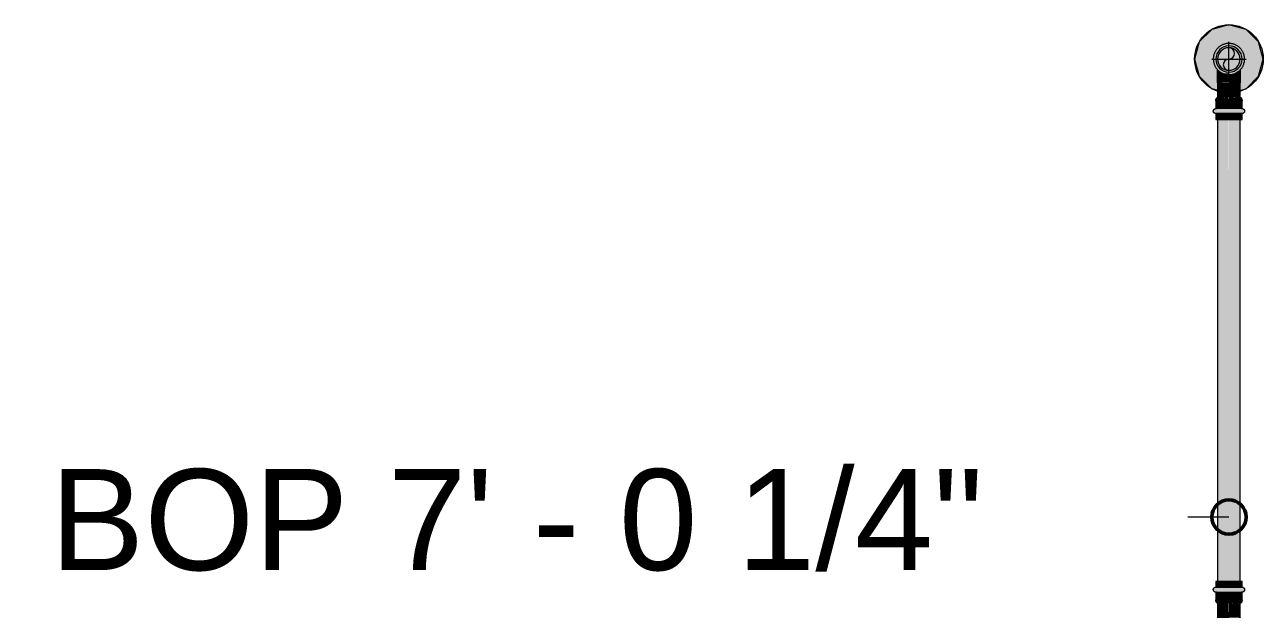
# Model space of a CAD drawing. Header units: inches. Extents: x -3385 to 41, y 7 to 1342.
# Drawn here: x -3166.1 to -3093.8, y 463.6 to 497.7 of the extents above; entities that cross this region are included whole.
import ezdxf

# ---------------------------------------------------------------- set-up
doc = ezdxf.new("R2010")
doc.units = ezdxf.units.IN
doc.header["$MEASUREMENT"] = 0
for name, color, linetype, lineweight in [('A-ANNO-NOTE', 131, 'Continuous', 9), ('G-ANNO-DIMS', 111, 'Continuous', 9), ('P-PIPE', 3, 'Continuous', 9), ('P-PIPE-CNTR', 3, 'Continuous', 9)]:
    doc.layers.add(name, color=color, linetype=linetype, lineweight=lineweight)
doc.styles.add('Arial', font='arial.ttf', dxfattribs={"height": 5.901198})

# ---------------------------------------------------------------- blocks, each defined once
blk = doc.blocks.new('Victaulic-VicPress316-Elbow 90-45deg Style P568_P571 - Standard-523083-LOWER PARKING')
at = {"layer": 'P-PIPE'}
for points in [[(-210.329, 142.892), (-210, 142.904), (-210, 142.976), (-210.542, 143.201), (-210.767, 143.743), (-210.542, 144.285), (-210, 144.509), (-210, 144.582), (-210.329, 144.594), (-210.619, 144.413), (-210.779, 144.208), (-210.849, 144.076), (-210.894, 143.901), (-210.912, 143.721), (-210.86, 143.564), (-210.849, 143.41), (-210.729, 143.201), (-210.619, 143.073), (-210.472, 142.974)], [(-210, 142.976), (-210.001, 143.085), (-210.17, 143.108), (-210.329, 143.173), (-210.467, 143.28), (-210.569, 143.414), (-210.635, 143.573), (-210.657, 143.744), (-210.635, 143.913), (-210.569, 144.072), (-210.465, 144.208), (-210.329, 144.312), (-210.17, 144.378), (-210, 144.401), (-210, 144.509), (-210.542, 144.285), (-210.767, 143.743), (-210.542, 143.201), (-210.16, 143.042)], [(-210, 142.831), (-209.833, 142.846), (-209.672, 142.892), (-209.382, 143.073), (-209.221, 143.278), (-209.151, 143.41), (-209.106, 143.584), (-209.089, 143.765), (-209.141, 143.922), (-209.151, 144.076), (-209.271, 144.285), (-209.382, 144.413), (-209.672, 144.594), (-209.833, 144.639), (-210, 144.655), (-210, 144.509), (-209.458, 144.285), (-209.234, 143.743), (-209.458, 143.201), (-210, 142.976), (-210, 142.904)], [(-210, 142.976), (-209.458, 143.201), (-209.234, 143.743), (-209.458, 144.285), (-210, 144.509), (-210, 144.4), (-209.83, 144.378), (-209.671, 144.312), (-209.535, 144.208), (-209.431, 144.072), (-209.365, 143.913), (-209.343, 143.743), (-209.365, 143.573), (-209.431, 143.414), (-209.535, 143.278), (-209.671, 143.173), (-209.83, 143.108), (-210, 143.085), (-210, 143.037)], [(-210.658, 142.35), (-210, 142.362), (-210, 142.904), (-210.352, 142.905), (-210.62, 143.074), (-210.658, 143.118), (-210.658, 142.63)], [(-209.343, 142.35), (-209.352, 143.107), (-209.424, 143.044), (-209.672, 142.892), (-209.855, 142.844), (-210, 142.831), (-210, 142.35), (-209.353, 142.35)], [(-210.634, 141.487), (-210.513, 141.505), (-210.46, 141.517), (-210.43, 141.498), (-210.234, 141.499), (-210.159, 141.494), (-210, 141.522), (-210, 142.35), (-210.658, 142.35), (-210.646, 141.503), (-210.635, 141.487)], [(-209.427, 141.49), (-209.354, 141.504), (-209.343, 141.523), (-209.354, 142.35), (-210, 142.35), (-209.987, 141.519), (-209.825, 141.493), (-209.645, 141.503), (-209.57, 141.498), (-209.531, 141.52), (-209.431, 141.49)], [(-210.542, 140.852), (-210, 140.852), (-210, 141.304), (-210.767, 141.304), (-210.753, 140.852), (-210.598, 140.852)], [(-210.166, 141.304), (-210, 141.304), (-210.013, 141.519), (-210.175, 141.493), (-210.356, 141.503), (-210.43, 141.498), (-210.47, 141.52), (-210.593, 141.49), (-210.643, 141.498), (-210.658, 141.521), (-210.719, 141.443), (-210.755, 141.366), (-210.755, 141.304), (-210.246, 141.304)], [(-209.798, 141.304), (-209.234, 141.304), (-209.247, 141.383), (-209.344, 141.519), (-209.382, 141.49), (-209.477, 141.502), (-209.54, 141.517), (-209.578, 141.499), (-209.775, 141.498), (-209.886, 141.502), (-210, 141.522), (-210, 141.304), (-209.835, 141.304)], [(-209.402, 140.852), (-209.234, 140.852), (-209.247, 141.304), (-210, 141.304), (-210, 140.852), (-209.458, 140.852)], [(-210.711, 140.561), (-210, 140.561), (-210, 140.852), (-210.767, 140.852), (-210.86, 140.8), (-210.912, 140.707), (-210.849, 140.606), (-210.767, 140.561), (-210.712, 140.561)], [(-210.329, 140.223), (-210, 140.223), (-210, 140.561), (-210.767, 140.561), (-210.767, 140.223), (-210.407, 140.223)], [(-209.528, 140.561), (-209.234, 140.561), (-209.135, 140.615), (-209.089, 140.707), (-209.151, 140.806), (-209.234, 140.852), (-210, 140.852), (-210, 140.561), (-209.549, 140.561)], [(-209.402, 140.223), (-209.234, 140.223), (-209.247, 140.561), (-210, 140.561), (-210, 140.223), (-209.458, 140.223)]]:
    blk.add_hatch(color=256, dxfattribs=at).paths.add_polyline_path(points, flags=0)
for p, q in [((-209.344, 143.776), (-209.343, 143.75)), ((-210.658, 142.35), (-210.658, 141.456)), ((-209.343, 141.459), (-209.343, 142.35)), ((-210.767, 141.304), (-210.767, 140.852)), ((-209.234, 140.852), (-209.234, 141.304)), ((-210, 140.852), (-210.767, 140.852)), ((-210.767, 140.561), (-210.767, 140.223)), ((-210, 140.561), (-210.767, 140.561)), ((-210.767, 140.223), (-210, 140.223)), ((-209.234, 140.852), (-210, 140.852)), ((-209.234, 140.561), (-210, 140.561)), ((-210, 140.223), (-209.234, 140.223)), ((-209.234, 140.223), (-209.234, 140.561))]:
    blk.add_line(p, q, dxfattribs=at)
at = {"layer": 'P-PIPE', "flags": 128}
for points in [[(-210, 144.655), (-210.037, 144.654), (-210.073, 144.652), (-210.109, 144.648), (-210.146, 144.643), (-210.181, 144.637), (-210.217, 144.629), (-210.252, 144.619), (-210.287, 144.609), (-210.322, 144.596), (-210.355, 144.583), (-210.389, 144.568), (-210.421, 144.552), (-210.453, 144.534), (-210.485, 144.515), (-210.515, 144.496), (-210.545, 144.474), (-210.574, 144.452), (-210.602, 144.428), (-210.629, 144.404), (-210.655, 144.378), (-210.679, 144.352), (-210.703, 144.324), (-210.726, 144.295), (-210.747, 144.266), (-210.768, 144.236), (-210.787, 144.204), (-210.805, 144.173), (-210.821, 144.14), (-210.836, 144.107), (-210.85, 144.073), (-210.863, 144.039), (-210.874, 144.004), (-210.884, 143.969), (-210.892, 143.934), (-210.899, 143.898), (-210.904, 143.862), (-210.909, 143.825), (-210.911, 143.789), (-210.912, 143.753), (-210.912, 143.716), (-210.91, 143.68), (-210.907, 143.643), (-210.902, 143.607), (-210.896, 143.571), (-210.888, 143.536), (-210.879, 143.5), (-210.869, 143.465), (-210.857, 143.431), (-210.844, 143.397), (-210.83, 143.363), (-210.814, 143.33), (-210.797, 143.298), (-210.778, 143.267), (-210.758, 143.236), (-210.738, 143.206), (-210.716, 143.177), (-210.692, 143.149), (-210.668, 143.122), (-210.643, 143.095), (-210.616, 143.07), (-210.589, 143.046), (-210.561, 143.023), (-210.531, 143.001), (-210.501, 142.981), (-210.47, 142.961), (-210.439, 142.943), (-210.406, 142.926), (-210.373, 142.911), (-210.34, 142.896), (-210.306, 142.883), (-210.271, 142.872), (-210.236, 142.862), (-210.201, 142.853), (-210.165, 142.846), (-210.129, 142.84), (-210.093, 142.836), (-210.056, 142.833), (-210.02, 142.831), (-210, 142.831)], [(-210, 142.831), (-209.964, 142.832), (-209.927, 142.834), (-209.891, 142.837), (-209.855, 142.842), (-209.819, 142.849), (-209.783, 142.857), (-209.748, 142.866), (-209.713, 142.877), (-209.679, 142.889), (-209.645, 142.903), (-209.612, 142.918), (-209.579, 142.934), (-209.547, 142.951), (-209.516, 142.97), (-209.485, 142.99), (-209.456, 143.011), (-209.427, 143.034), (-209.399, 143.057), (-209.372, 143.082), (-209.346, 143.107), (-209.321, 143.134), (-209.297, 143.162), (-209.275, 143.19), (-209.253, 143.22), (-209.233, 143.25), (-209.214, 143.281), (-209.196, 143.313), (-209.179, 143.345), (-209.164, 143.379), (-209.15, 143.412), (-209.138, 143.447), (-209.127, 143.481), (-209.117, 143.516), (-209.108, 143.552), (-209.102, 143.588), (-209.096, 143.624), (-209.092, 143.66), (-209.089, 143.696), (-209.088, 143.733), (-209.089, 143.769), (-209.09, 143.806), (-209.094, 143.842), (-209.098, 143.878), (-209.105, 143.914), (-209.112, 143.95), (-209.121, 143.985), (-209.132, 144.02), (-209.143, 144.055), (-209.156, 144.089), (-209.171, 144.122), (-209.187, 144.155), (-209.204, 144.187), (-209.222, 144.219), (-209.242, 144.25), (-209.263, 144.28), (-209.285, 144.309), (-209.308, 144.337), (-209.332, 144.364), (-209.358, 144.39), (-209.384, 144.415), (-209.412, 144.439), (-209.44, 144.462), (-209.469, 144.484), (-209.499, 144.505), (-209.53, 144.524), (-209.562, 144.542), (-209.594, 144.559), (-209.627, 144.575), (-209.661, 144.589), (-209.695, 144.602), (-209.729, 144.614), (-209.764, 144.624), (-209.8, 144.633), (-209.836, 144.64), (-209.872, 144.646), (-209.908, 144.65), (-209.944, 144.653), (-209.981, 144.655), (-210, 144.655)], [(-210.658, 143.741), (-210.658, 143.743), (-210.658, 143.743)], [(-210.658, 142.35), (-210.658, 142.406), (-210.658, 142.461), (-210.658, 142.517), (-210.658, 142.572), (-210.658, 142.627), (-210.658, 142.681), (-210.658, 142.735), (-210.658, 142.788), (-210.658, 142.841), (-210.658, 142.892), (-210.658, 142.943), (-210.658, 142.993), (-210.658, 143.042), (-210.658, 143.09), (-210.658, 143.118)], [(-209.343, 143.118), (-209.343, 143.102), (-209.343, 143.055), (-209.343, 143.006), (-209.343, 142.957), (-209.343, 142.906), (-209.343, 142.855), (-209.343, 142.802), (-209.343, 142.749), (-209.343, 142.696), (-209.343, 142.641), (-209.343, 142.587), (-209.343, 142.531), (-209.343, 142.476), (-209.343, 142.421), (-209.343, 142.365), (-209.343, 142.35)], [(-210.767, 141.304), (-210.767, 141.315), (-210.766, 141.326), (-210.765, 141.336), (-210.763, 141.347), (-210.761, 141.358), (-210.759, 141.369), (-210.756, 141.379), (-210.753, 141.39), (-210.749, 141.4), (-210.745, 141.41), (-210.741, 141.42), (-210.736, 141.43), (-210.731, 141.439), (-210.725, 141.449), (-210.719, 141.458), (-210.713, 141.467), (-210.706, 141.475), (-210.699, 141.483), (-210.692, 141.492), (-210.684, 141.499), (-210.676, 141.507), (-210.668, 141.514), (-210.659, 141.521), (-210.658, 141.522)], [(-209.343, 141.522), (-209.334, 141.515), (-209.326, 141.508), (-209.318, 141.501), (-209.31, 141.493), (-209.303, 141.485), (-209.296, 141.477), (-209.289, 141.468), (-209.282, 141.459), (-209.276, 141.45), (-209.271, 141.441), (-209.265, 141.431), (-209.261, 141.422), (-209.256, 141.412), (-209.252, 141.402), (-209.248, 141.391), (-209.245, 141.381), (-209.242, 141.371), (-209.24, 141.36), (-209.238, 141.349), (-209.236, 141.338), (-209.235, 141.328), (-209.234, 141.317), (-209.234, 141.306), (-209.234, 141.304)], [(-210.767, 140.561), (-210.773, 140.561), (-210.778, 140.562), (-210.784, 140.562), (-210.79, 140.563), (-210.796, 140.564), (-210.801, 140.565), (-210.807, 140.567), (-210.813, 140.569), (-210.818, 140.571), (-210.823, 140.573), (-210.829, 140.575), (-210.834, 140.578), (-210.839, 140.581), (-210.844, 140.584), (-210.849, 140.587), (-210.854, 140.59), (-210.858, 140.594), (-210.863, 140.597), (-210.867, 140.601), (-210.871, 140.605), (-210.875, 140.61), (-210.879, 140.614), (-210.883, 140.619), (-210.886, 140.623), (-210.889, 140.628), (-210.892, 140.633), (-210.895, 140.638), (-210.898, 140.643), (-210.9, 140.649), (-210.902, 140.654), (-210.904, 140.66), (-210.906, 140.665), (-210.908, 140.671), (-210.909, 140.676), (-210.91, 140.682), (-210.911, 140.688), (-210.912, 140.694), (-210.912, 140.699), (-210.912, 140.705), (-210.912, 140.711), (-210.912, 140.717), (-210.911, 140.723), (-210.911, 140.728), (-210.91, 140.734), (-210.908, 140.74), (-210.907, 140.745), (-210.905, 140.751), (-210.903, 140.757), (-210.901, 140.762), (-210.899, 140.767), (-210.897, 140.773), (-210.894, 140.778), (-210.891, 140.783), (-210.888, 140.788), (-210.884, 140.792), (-210.881, 140.797), (-210.877, 140.802), (-210.873, 140.806), (-210.869, 140.81), (-210.865, 140.814), (-210.861, 140.818), (-210.856, 140.822), (-210.852, 140.825), (-210.847, 140.828), (-210.842, 140.831), (-210.837, 140.834), (-210.832, 140.837), (-210.826, 140.84), (-210.821, 140.842), (-210.816, 140.844), (-210.81, 140.846), (-210.804, 140.847), (-210.799, 140.849), (-210.793, 140.85), (-210.787, 140.851), (-210.782, 140.852), (-210.776, 140.852), (-210.77, 140.852), (-210.767, 140.852)], [(-210, 140.852), (-210.031, 140.852), (-210.062, 140.852), (-210.092, 140.852), (-210.122, 140.852), (-210.153, 140.852), (-210.182, 140.852), (-210.212, 140.852), (-210.241, 140.852), (-210.27, 140.852), (-210.299, 140.852), (-210.327, 140.852), (-210.354, 140.852), (-210.381, 140.852), (-210.407, 140.852), (-210.433, 140.852), (-210.458, 140.852), (-210.482, 140.852), (-210.506, 140.852), (-210.528, 140.852), (-210.55, 140.852), (-210.571, 140.852), (-210.591, 140.852), (-210.61, 140.852), (-210.628, 140.852), (-210.645, 140.852), (-210.661, 140.852), (-210.676, 140.852), (-210.69, 140.852), (-210.703, 140.852), (-210.715, 140.852), (-210.725, 140.852), (-210.735, 140.852), (-210.743, 140.852), (-210.75, 140.852), (-210.756, 140.852), (-210.76, 140.852), (-210.764, 140.852), (-210.766, 140.852), (-210.767, 140.852), (-210.767, 140.852)], [(-210.767, 140.852), (-210.766, 140.852), (-210.764, 140.852), (-210.761, 140.852), (-210.757, 140.852), (-210.751, 140.852), (-210.745, 140.852), (-210.737, 140.852), (-210.728, 140.852)], [(-210.725, 140.561), (-210.735, 140.561), (-210.743, 140.561), (-210.75, 140.561), (-210.756, 140.561), (-210.76, 140.561), (-210.764, 140.561), (-210.766, 140.561), (-210.767, 140.561), (-210.767, 140.561)], [(-210.767, 140.561), (-210.766, 140.561), (-210.764, 140.561), (-210.761, 140.561), (-210.757, 140.561), (-210.751, 140.561), (-210.745, 140.561), (-210.737, 140.561), (-210.728, 140.561), (-210.718, 140.561), (-210.706, 140.561), (-210.694, 140.561), (-210.68, 140.561), (-210.665, 140.561), (-210.65, 140.561), (-210.633, 140.561), (-210.615, 140.561), (-210.596, 140.561), (-210.577, 140.561), (-210.556, 140.561), (-210.534, 140.561), (-210.512, 140.561), (-210.489, 140.561), (-210.465, 140.561), (-210.44, 140.561), (-210.414, 140.561), (-210.388, 140.561), (-210.362, 140.561), (-210.334, 140.561), (-210.306, 140.561), (-210.278, 140.561), (-210.249, 140.561), (-210.22, 140.561), (-210.19, 140.561), (-210.161, 140.561), (-210.131, 140.561), (-210.1, 140.561), (-210.07, 140.561), (-210.039, 140.561), (-210.009, 140.561), (-210, 140.561)], [(-209.234, 140.852), (-209.234, 140.852), (-209.236, 140.852), (-209.239, 140.852), (-209.244, 140.852), (-209.249, 140.852), (-209.256, 140.852), (-209.264, 140.852), (-209.273, 140.852), (-209.283, 140.852), (-209.294, 140.852), (-209.307, 140.852), (-209.32, 140.852), (-209.335, 140.852), (-209.351, 140.852), (-209.368, 140.852), (-209.385, 140.852), (-209.404, 140.852), (-209.424, 140.852), (-209.445, 140.852), (-209.466, 140.852), (-209.489, 140.852), (-209.512, 140.852), (-209.536, 140.852), (-209.561, 140.852), (-209.586, 140.852), (-209.612, 140.852), (-209.639, 140.852), (-209.666, 140.852), (-209.694, 140.852), (-209.723, 140.852), (-209.751, 140.852), (-209.781, 140.852), (-209.81, 140.852), (-209.84, 140.852), (-209.87, 140.852), (-209.9, 140.852), (-209.931, 140.852), (-209.961, 140.852), (-209.992, 140.852), (-210, 140.852)], [(-210, 140.561), (-209.97, 140.561), (-209.939, 140.561), (-209.909, 140.561), (-209.878, 140.561), (-209.848, 140.561), (-209.818, 140.561), (-209.788, 140.561), (-209.759, 140.561), (-209.73, 140.561), (-209.702, 140.561), (-209.674, 140.561), (-209.646, 140.561), (-209.619, 140.561), (-209.593, 140.561), (-209.567, 140.561), (-209.543, 140.561), (-209.518, 140.561), (-209.495, 140.561), (-209.472, 140.561), (-209.45, 140.561), (-209.43, 140.561), (-209.41, 140.561), (-209.39, 140.561), (-209.372, 140.561), (-209.355, 140.561), (-209.339, 140.561), (-209.324, 140.561), (-209.31, 140.561), (-209.298, 140.561), (-209.286, 140.561), (-209.275, 140.561), (-209.266, 140.561), (-209.258, 140.561), (-209.251, 140.561), (-209.245, 140.561), (-209.24, 140.561), (-209.237, 140.561), (-209.235, 140.561), (-209.234, 140.561), (-209.234, 140.561)], [(-209.275, 140.852), (-209.266, 140.852), (-209.258, 140.852), (-209.251, 140.852), (-209.245, 140.852), (-209.24, 140.852), (-209.237, 140.852), (-209.235, 140.852), (-209.234, 140.852), (-209.234, 140.852)], [(-209.234, 140.561), (-209.234, 140.561), (-209.236, 140.561), (-209.239, 140.561), (-209.244, 140.561), (-209.249, 140.561), (-209.256, 140.561), (-209.264, 140.561), (-209.273, 140.561)], [(-209.234, 140.852), (-209.228, 140.852), (-209.222, 140.852), (-209.216, 140.851), (-209.211, 140.85), (-209.205, 140.849), (-209.199, 140.848), (-209.194, 140.847), (-209.188, 140.845), (-209.183, 140.843), (-209.177, 140.841), (-209.172, 140.838), (-209.167, 140.836), (-209.161, 140.833), (-209.156, 140.83), (-209.152, 140.827), (-209.147, 140.824), (-209.142, 140.82), (-209.138, 140.816), (-209.134, 140.812), (-209.129, 140.808), (-209.125, 140.804), (-209.122, 140.8), (-209.118, 140.795), (-209.115, 140.79), (-209.111, 140.785), (-209.108, 140.78), (-209.105, 140.775), (-209.103, 140.77), (-209.1, 140.765), (-209.098, 140.76), (-209.096, 140.754), (-209.094, 140.749), (-209.093, 140.743), (-209.091, 140.737), (-209.09, 140.732), (-209.09, 140.726), (-209.089, 140.72), (-209.088, 140.714), (-209.088, 140.708), (-209.088, 140.703), (-209.089, 140.697), (-209.089, 140.691), (-209.09, 140.685), (-209.091, 140.679), (-209.092, 140.674), (-209.094, 140.668), (-209.095, 140.663), (-209.097, 140.657), (-209.099, 140.652), (-209.101, 140.646), (-209.104, 140.641), (-209.107, 140.636), (-209.11, 140.631), (-209.113, 140.626), (-209.116, 140.621), (-209.12, 140.617), (-209.123, 140.612), (-209.127, 140.608), (-209.131, 140.604), (-209.135, 140.6), (-209.14, 140.596), (-209.144, 140.592), (-209.149, 140.589), (-209.154, 140.585), (-209.159, 140.582), (-209.164, 140.579), (-209.169, 140.577), (-209.174, 140.574), (-209.18, 140.572), (-209.185, 140.57), (-209.191, 140.568), (-209.196, 140.566), (-209.202, 140.565), (-209.207, 140.564), (-209.213, 140.563), (-209.219, 140.562), (-209.225, 140.562), (-209.231, 140.561), (-209.234, 140.561)]]:
    blk.add_lwpolyline(points, dxfattribs=at)
at = {"layer": 'P-PIPE'}
for radius, start, end in [(0.767, 90, 270), (0.766, 270, 90)]:
    blk.add_arc((-210, 143.743), radius, start, end, dxfattribs=at)
blk = doc.blocks.new('Victaulic-VicPress316-Elbow 90-45deg Style P568_P571 - Standard-V32-LOWER PARKING')
at = {"layer": 'P-PIPE'}
for points in [[(-3096.472, 464.924), (-3095.818, 464.924), (-3095.818, 465.263), (-3096.584, 465.263), (-3096.571, 464.924), (-3096.523, 464.924)], [(-3095.193, 464.924), (-3095.051, 464.924), (-3095.051, 465.263), (-3095.818, 465.263), (-3095.818, 464.924), (-3095.219, 464.924)], [(-3096.472, 464.633), (-3095.818, 464.633), (-3095.818, 464.924), (-3096.584, 464.924), (-3096.682, 464.871), (-3096.729, 464.779), (-3096.667, 464.679), (-3096.584, 464.633), (-3096.523, 464.633)], [(-3096.36, 464.182), (-3095.818, 464.182), (-3095.818, 464.633), (-3096.584, 464.633), (-3096.571, 464.182), (-3096.413, 464.182)], [(-3095.163, 464.633), (-3095.051, 464.633), (-3094.958, 464.685), (-3094.906, 464.779), (-3094.969, 464.88), (-3095.051, 464.924), (-3095.818, 464.924), (-3095.818, 464.633), (-3095.199, 464.633)], [(-3095.818, 464.182), (-3095.051, 464.182), (-3095.065, 464.633), (-3095.818, 464.633)], [(-3096.475, 463.964), (-3096.447, 463.996), (-3096.341, 463.984), (-3096.278, 463.968), (-3096.24, 463.987), (-3096.042, 463.987), (-3095.932, 463.984), (-3095.818, 463.964), (-3095.818, 464.182), (-3096.584, 464.182), (-3096.571, 464.102), (-3096.476, 463.964)], [(-3095.932, 463.136), (-3095.818, 463.136), (-3095.831, 463.966), (-3095.992, 463.993), (-3096.173, 463.983), (-3096.248, 463.987), (-3096.287, 463.966), (-3096.391, 463.996), (-3096.463, 463.981), (-3096.475, 463.962), (-3096.463, 463.136), (-3095.988, 463.136)], [(-3095.16, 463.964), (-3095.099, 464.043), (-3095.063, 464.12), (-3095.063, 464.182), (-3095.818, 464.182), (-3095.805, 463.966), (-3095.643, 463.993), (-3095.462, 463.983), (-3095.387, 463.987), (-3095.348, 463.966), (-3095.225, 463.996), (-3095.175, 463.988), (-3095.161, 463.967)], [(-3095.462, 463.136), (-3095.16, 463.136), (-3095.172, 463.983), (-3095.184, 463.999), (-3095.305, 463.98), (-3095.357, 463.968), (-3095.387, 463.987), (-3095.584, 463.986), (-3095.659, 463.992), (-3095.818, 463.964), (-3095.818, 463.136), (-3095.489, 463.136)], [(-3096.475, 462.368), (-3096.394, 462.442), (-3096.146, 462.594), (-3095.963, 462.641), (-3095.818, 462.655), (-3095.818, 463.136), (-3096.475, 463.136), (-3096.475, 462.413)], [(-3095.16, 462.368), (-3095.17, 463.136), (-3095.818, 463.123), (-3095.818, 462.582), (-3095.466, 462.58), (-3095.198, 462.412), (-3095.17, 462.379)], [(-3096.723, 461.783), (-3096.677, 461.922), (-3096.683, 462.014), (-3096.711, 461.901)], [(-3094.969, 461.41), (-3094.924, 461.584), (-3094.924, 461.667), (-3094.958, 461.564), (-3094.964, 461.472)]]:
    blk.add_hatch(color=256, dxfattribs=at).paths.add_polyline_path(points, flags=0)
for p, q in [((-3096.584, 465.263), (-3096.584, 464.924)), ((-3095.818, 465.263), (-3096.584, 465.263)), ((-3095.051, 465.263), (-3095.818, 465.263)), ((-3095.051, 464.924), (-3095.051, 465.263)), ((-3096.584, 464.924), (-3095.818, 464.924)), ((-3096.584, 464.633), (-3096.584, 464.182)), ((-3096.584, 464.633), (-3095.818, 464.633)), ((-3095.818, 464.924), (-3095.051, 464.924)), ((-3095.818, 464.633), (-3095.051, 464.633)), ((-3095.051, 464.182), (-3095.051, 464.633)), ((-3096.475, 464.027), (-3096.475, 463.136)), ((-3095.16, 463.136), (-3095.16, 464.03))]:
    blk.add_line(p, q, dxfattribs=at)
at = {"layer": 'P-PIPE', "flags": 128}
for points in [[(-3096.584, 464.633), (-3096.59, 464.633), (-3096.596, 464.634), (-3096.601, 464.634), (-3096.607, 464.635), (-3096.613, 464.636), (-3096.619, 464.637), (-3096.624, 464.639), (-3096.63, 464.641), (-3096.635, 464.643), (-3096.641, 464.645), (-3096.646, 464.647), (-3096.651, 464.65), (-3096.656, 464.653), (-3096.661, 464.656), (-3096.666, 464.659), (-3096.671, 464.662), (-3096.676, 464.666), (-3096.68, 464.669), (-3096.684, 464.673), (-3096.688, 464.677), (-3096.692, 464.682), (-3096.696, 464.686), (-3096.7, 464.691), (-3096.703, 464.695), (-3096.707, 464.7), (-3096.71, 464.705), (-3096.712, 464.71), (-3096.715, 464.715), (-3096.717, 464.721), (-3096.72, 464.726), (-3096.722, 464.732), (-3096.723, 464.737), (-3096.725, 464.743), (-3096.726, 464.748), (-3096.727, 464.754), (-3096.728, 464.76), (-3096.729, 464.766), (-3096.729, 464.771), (-3096.73, 464.777), (-3096.73, 464.783), (-3096.729, 464.789), (-3096.729, 464.795), (-3096.728, 464.8), (-3096.727, 464.806), (-3096.726, 464.812), (-3096.724, 464.817), (-3096.723, 464.823), (-3096.721, 464.829), (-3096.719, 464.834), (-3096.716, 464.839), (-3096.714, 464.845), (-3096.711, 464.85), (-3096.708, 464.855), (-3096.705, 464.86), (-3096.702, 464.864), (-3096.698, 464.869), (-3096.694, 464.874), (-3096.691, 464.878), (-3096.687, 464.882), (-3096.682, 464.886), (-3096.678, 464.89), (-3096.673, 464.894), (-3096.669, 464.897), (-3096.664, 464.9), (-3096.659, 464.903), (-3096.654, 464.906), (-3096.649, 464.909), (-3096.644, 464.912), (-3096.638, 464.914), (-3096.633, 464.916), (-3096.627, 464.918), (-3096.622, 464.919), (-3096.616, 464.921), (-3096.61, 464.922), (-3096.605, 464.923), (-3096.599, 464.924), (-3096.593, 464.924), (-3096.587, 464.924), (-3096.584, 464.924)], [(-3095.818, 464.924), (-3095.848, 464.924), (-3095.879, 464.924), (-3095.909, 464.924), (-3095.94, 464.924), (-3095.97, 464.924), (-3096, 464.924), (-3096.029, 464.924), (-3096.059, 464.924), (-3096.088, 464.924), (-3096.116, 464.924), (-3096.144, 464.924), (-3096.172, 464.924), (-3096.198, 464.924), (-3096.225, 464.924), (-3096.25, 464.924), (-3096.275, 464.924), (-3096.3, 464.924), (-3096.323, 464.924), (-3096.346, 464.924), (-3096.367, 464.924), (-3096.388, 464.924), (-3096.408, 464.924), (-3096.427, 464.924), (-3096.445, 464.924), (-3096.463, 464.924), (-3096.479, 464.924), (-3096.494, 464.924), (-3096.507, 464.924), (-3096.52, 464.924), (-3096.532, 464.924), (-3096.543, 464.924), (-3096.552, 464.924), (-3096.56, 464.924), (-3096.567, 464.924), (-3096.573, 464.924), (-3096.578, 464.924), (-3096.581, 464.924), (-3096.583, 464.924), (-3096.584, 464.924), (-3096.584, 464.924)], [(-3096.584, 464.924), (-3096.583, 464.924), (-3096.582, 464.924), (-3096.579, 464.924), (-3096.574, 464.924), (-3096.569, 464.924), (-3096.562, 464.924), (-3096.554, 464.924), (-3096.545, 464.924)], [(-3096.543, 464.633), (-3096.552, 464.633), (-3096.56, 464.633), (-3096.567, 464.633), (-3096.573, 464.633), (-3096.578, 464.633), (-3096.581, 464.633), (-3096.583, 464.633), (-3096.584, 464.633), (-3096.584, 464.633)], [(-3096.584, 464.633), (-3096.583, 464.633), (-3096.582, 464.633), (-3096.579, 464.633), (-3096.574, 464.633), (-3096.569, 464.633), (-3096.562, 464.633), (-3096.554, 464.633), (-3096.545, 464.633), (-3096.535, 464.633), (-3096.524, 464.633), (-3096.511, 464.633), (-3096.497, 464.633), (-3096.483, 464.633), (-3096.467, 464.633), (-3096.45, 464.633), (-3096.432, 464.633), (-3096.414, 464.633), (-3096.394, 464.633), (-3096.373, 464.633), (-3096.352, 464.633), (-3096.329, 464.633), (-3096.306, 464.633), (-3096.282, 464.633), (-3096.257, 464.633), (-3096.232, 464.633), (-3096.206, 464.633), (-3096.179, 464.633), (-3096.152, 464.633), (-3096.124, 464.633), (-3096.095, 464.633), (-3096.067, 464.633), (-3096.037, 464.633), (-3096.008, 464.633), (-3095.978, 464.633), (-3095.948, 464.633), (-3095.918, 464.633), (-3095.887, 464.633), (-3095.856, 464.633), (-3095.826, 464.633), (-3095.818, 464.633)], [(-3095.051, 464.924), (-3095.052, 464.924), (-3095.054, 464.924), (-3095.057, 464.924), (-3095.061, 464.924), (-3095.066, 464.924), (-3095.073, 464.924), (-3095.081, 464.924), (-3095.09, 464.924), (-3095.1, 464.924), (-3095.112, 464.924), (-3095.124, 464.924), (-3095.138, 464.924), (-3095.152, 464.924), (-3095.168, 464.924), (-3095.185, 464.924), (-3095.203, 464.924), (-3095.222, 464.924), (-3095.241, 464.924), (-3095.262, 464.924), (-3095.284, 464.924), (-3095.306, 464.924), (-3095.329, 464.924), (-3095.353, 464.924), (-3095.378, 464.924), (-3095.403, 464.924), (-3095.43, 464.924), (-3095.456, 464.924), (-3095.484, 464.924), (-3095.511, 464.924), (-3095.54, 464.924), (-3095.569, 464.924), (-3095.598, 464.924), (-3095.627, 464.924), (-3095.657, 464.924), (-3095.687, 464.924), (-3095.718, 464.924), (-3095.748, 464.924), (-3095.779, 464.924), (-3095.809, 464.924), (-3095.818, 464.924)], [(-3095.818, 464.633), (-3095.787, 464.633), (-3095.756, 464.633), (-3095.726, 464.633), (-3095.695, 464.633), (-3095.665, 464.633), (-3095.635, 464.633), (-3095.606, 464.633), (-3095.576, 464.633), (-3095.548, 464.633), (-3095.519, 464.633), (-3095.491, 464.633), (-3095.464, 464.633), (-3095.437, 464.633), (-3095.41, 464.633), (-3095.385, 464.633), (-3095.36, 464.633), (-3095.336, 464.633), (-3095.312, 464.633), (-3095.29, 464.633), (-3095.268, 464.633), (-3095.247, 464.633), (-3095.227, 464.633), (-3095.208, 464.633), (-3095.19, 464.633), (-3095.173, 464.633), (-3095.157, 464.633), (-3095.142, 464.633), (-3095.128, 464.633), (-3095.115, 464.633), (-3095.103, 464.633), (-3095.093, 464.633), (-3095.083, 464.633), (-3095.075, 464.633), (-3095.068, 464.633), (-3095.062, 464.633), (-3095.058, 464.633), (-3095.054, 464.633), (-3095.052, 464.633), (-3095.051, 464.633), (-3095.051, 464.633)], [(-3095.093, 464.924), (-3095.083, 464.924), (-3095.075, 464.924), (-3095.068, 464.924), (-3095.062, 464.924), (-3095.058, 464.924), (-3095.054, 464.924), (-3095.052, 464.924), (-3095.051, 464.924), (-3095.051, 464.924)], [(-3095.051, 464.633), (-3095.052, 464.633), (-3095.054, 464.633), (-3095.057, 464.633), (-3095.061, 464.633), (-3095.066, 464.633), (-3095.073, 464.633), (-3095.081, 464.633), (-3095.09, 464.633)], [(-3095.051, 464.924), (-3095.045, 464.924), (-3095.039, 464.924), (-3095.034, 464.923), (-3095.028, 464.922), (-3095.022, 464.921), (-3095.016, 464.92), (-3095.011, 464.919), (-3095.005, 464.917), (-3095, 464.915), (-3094.994, 464.913), (-3094.989, 464.91), (-3094.984, 464.908), (-3094.979, 464.905), (-3094.974, 464.902), (-3094.969, 464.899), (-3094.964, 464.896), (-3094.96, 464.892), (-3094.955, 464.888), (-3094.951, 464.884), (-3094.947, 464.88), (-3094.943, 464.876), (-3094.939, 464.872), (-3094.935, 464.867), (-3094.932, 464.862), (-3094.929, 464.857), (-3094.926, 464.852), (-3094.923, 464.847), (-3094.92, 464.842), (-3094.918, 464.837), (-3094.915, 464.832), (-3094.913, 464.826), (-3094.912, 464.821), (-3094.91, 464.815), (-3094.909, 464.809), (-3094.908, 464.804), (-3094.907, 464.798), (-3094.906, 464.792), (-3094.906, 464.786), (-3094.906, 464.78), (-3094.906, 464.775), (-3094.906, 464.769), (-3094.906, 464.763), (-3094.907, 464.757), (-3094.908, 464.751), (-3094.909, 464.746), (-3094.911, 464.74), (-3094.912, 464.735), (-3094.914, 464.729), (-3094.916, 464.724), (-3094.919, 464.718), (-3094.921, 464.713), (-3094.924, 464.708), (-3094.927, 464.703), (-3094.93, 464.698), (-3094.933, 464.693), (-3094.937, 464.689), (-3094.941, 464.684), (-3094.945, 464.68), (-3094.949, 464.676), (-3094.953, 464.672), (-3094.957, 464.668), (-3094.962, 464.664), (-3094.966, 464.661), (-3094.971, 464.657), (-3094.976, 464.654), (-3094.981, 464.651), (-3094.986, 464.649), (-3094.992, 464.646), (-3094.997, 464.644), (-3095.002, 464.642), (-3095.008, 464.64), (-3095.013, 464.638), (-3095.019, 464.637), (-3095.025, 464.636), (-3095.031, 464.635), (-3095.036, 464.634), (-3095.042, 464.634), (-3095.048, 464.633), (-3095.051, 464.633)], [(-3096.475, 463.964), (-3096.484, 463.971), (-3096.492, 463.978), (-3096.5, 463.985), (-3096.508, 463.993), (-3096.515, 464.001), (-3096.522, 464.009), (-3096.529, 464.017), (-3096.535, 464.026), (-3096.541, 464.035), (-3096.547, 464.045), (-3096.552, 464.054), (-3096.557, 464.064), (-3096.562, 464.074), (-3096.566, 464.084), (-3096.57, 464.094), (-3096.573, 464.105), (-3096.576, 464.115), (-3096.578, 464.126), (-3096.58, 464.136), (-3096.582, 464.147), (-3096.583, 464.158), (-3096.584, 464.169), (-3096.584, 464.18), (-3096.584, 464.182)], [(-3095.051, 464.182), (-3095.051, 464.171), (-3095.052, 464.16), (-3095.053, 464.149), (-3095.055, 464.138), (-3095.057, 464.128), (-3095.059, 464.117), (-3095.062, 464.106), (-3095.065, 464.096), (-3095.069, 464.086), (-3095.073, 464.076), (-3095.077, 464.066), (-3095.082, 464.056), (-3095.087, 464.046), (-3095.093, 464.037), (-3095.099, 464.028), (-3095.105, 464.019), (-3095.112, 464.01), (-3095.119, 464.002), (-3095.126, 463.994), (-3095.134, 463.986), (-3095.142, 463.979), (-3095.15, 463.972), (-3095.158, 463.965), (-3095.16, 463.964)], [(-3096.475, 462.368), (-3096.475, 462.383), (-3096.475, 462.431), (-3096.475, 462.479), (-3096.475, 462.529), (-3096.475, 462.58), (-3096.475, 462.631), (-3096.475, 462.683), (-3096.475, 462.736), (-3096.475, 462.79), (-3096.475, 462.844), (-3096.475, 462.899), (-3096.475, 462.954), (-3096.475, 463.009), (-3096.475, 463.065), (-3096.475, 463.121), (-3096.475, 463.136)], [(-3095.16, 463.136), (-3095.16, 463.08), (-3095.16, 463.024), (-3095.16, 462.969), (-3095.16, 462.914), (-3095.16, 462.859), (-3095.16, 462.805), (-3095.16, 462.751), (-3095.16, 462.698), (-3095.16, 462.645), (-3095.16, 462.593), (-3095.16, 462.542), (-3095.16, 462.493), (-3095.16, 462.444), (-3095.16, 462.396), (-3095.16, 462.368)], [(-3095.977, 462.641), (-3095.999, 462.637), (-3096.034, 462.629), (-3096.07, 462.619), (-3096.104, 462.609), (-3096.139, 462.596), (-3096.173, 462.583), (-3096.206, 462.568), (-3096.239, 462.552), (-3096.271, 462.534), (-3096.302, 462.515), (-3096.333, 462.496), (-3096.362, 462.474), (-3096.391, 462.452), (-3096.419, 462.428), (-3096.446, 462.404), (-3096.472, 462.378), (-3096.497, 462.352), (-3096.52, 462.324), (-3096.543, 462.295), (-3096.565, 462.266), (-3096.585, 462.236), (-3096.604, 462.204), (-3096.622, 462.173), (-3096.638, 462.14), (-3096.654, 462.107), (-3096.668, 462.073), (-3096.68, 462.039), (-3096.691, 462.004), (-3096.701, 461.969), (-3096.709, 461.934), (-3096.716, 461.898), (-3096.722, 461.862), (-3096.726, 461.825), (-3096.728, 461.789), (-3096.73, 461.753), (-3096.729, 461.716), (-3096.727, 461.68), (-3096.724, 461.643), (-3096.719, 461.607), (-3096.713, 461.571), (-3096.706, 461.536), (-3096.697, 461.5), (-3096.686, 461.465), (-3096.675, 461.431), (-3096.661, 461.397), (-3096.647, 461.363), (-3096.631, 461.33), (-3096.614, 461.298), (-3096.595, 461.267), (-3096.576, 461.236), (-3096.555, 461.206), (-3096.533, 461.177), (-3096.51, 461.149), (-3096.485, 461.122)], [(-3095.818, 462.655), (-3095.854, 462.654), (-3095.89, 462.652), (-3095.927, 462.648), (-3095.963, 462.643)], [(-3095.16, 461.111), (-3095.138, 461.134), (-3095.115, 461.162), (-3095.092, 461.19), (-3095.07, 461.22), (-3095.05, 461.25), (-3095.031, 461.281), (-3095.013, 461.313), (-3094.997, 461.345), (-3094.981, 461.379), (-3094.968, 461.412), (-3094.955, 461.447), (-3094.944, 461.481), (-3094.934, 461.516), (-3094.926, 461.552), (-3094.919, 461.588), (-3094.913, 461.624), (-3094.909, 461.66), (-3094.907, 461.696), (-3094.906, 461.733), (-3094.906, 461.769), (-3094.908, 461.806), (-3094.911, 461.842), (-3094.916, 461.878), (-3094.922, 461.914), (-3094.929, 461.95), (-3094.938, 461.985), (-3094.949, 462.02), (-3094.961, 462.055), (-3094.974, 462.089), (-3094.988, 462.122), (-3095.004, 462.155), (-3095.021, 462.187), (-3095.04, 462.219), (-3095.059, 462.25), (-3095.08, 462.28), (-3095.102, 462.309), (-3095.125, 462.337), (-3095.15, 462.364), (-3095.175, 462.39), (-3095.202, 462.415), (-3095.229, 462.439), (-3095.257, 462.462), (-3095.286, 462.484), (-3095.317, 462.505), (-3095.347, 462.524), (-3095.379, 462.542), (-3095.411, 462.559), (-3095.444, 462.575), (-3095.478, 462.589), (-3095.512, 462.602), (-3095.547, 462.614), (-3095.582, 462.624), (-3095.617, 462.633), (-3095.653, 462.64), (-3095.689, 462.646), (-3095.725, 462.65), (-3095.761, 462.653), (-3095.798, 462.655), (-3095.818, 462.655)], [(-3095.16, 461.745), (-3095.16, 461.743), (-3095.16, 461.743)]]:
    blk.add_lwpolyline(points, dxfattribs=at)

msp = doc.modelspace()

# ---------------------------------------------------------------- hatches: boundary and pattern name
at = {"layer": 'A-ANNO-NOTE'}
msp.add_hatch(color=256, dxfattribs=at).paths.add_polyline_path([(-3095.818, 493.743), (-3094.818, 494.011), (-3094.086, 494.743), (-3093.818, 495.743), (-3094.086, 496.743), (-3094.818, 497.475), (-3095.818, 497.743), (-3096.818, 497.475), (-3097.55, 496.743), (-3097.818, 495.743), (-3097.55, 494.743), (-3096.818, 494.011), (-3096.762, 493.996)], flags=0)
h = msp.add_hatch(color=256, dxfattribs=at)
edge = h.paths.add_edge_path(flags=0)
edge.add_arc((-3095.818, 495.743), 2, 0, 360)
at = {"layer": 'P-PIPE'}
for points in [[(-3095.818, 495.085), (-3095.647, 495.108), (-3095.489, 495.173), (-3095.353, 495.278), (-3095.248, 495.414), (-3095.182, 495.573), (-3095.16, 495.743), (-3095.182, 495.913), (-3095.248, 496.072), (-3095.353, 496.208), (-3095.489, 496.312), (-3095.647, 496.378), (-3095.818, 496.4), (-3095.988, 496.378), (-3096.146, 496.312), (-3096.282, 496.208), (-3096.387, 496.072), (-3096.453, 495.913), (-3096.475, 495.743), (-3096.453, 495.573), (-3096.387, 495.414), (-3096.282, 495.278), (-3096.146, 495.173), (-3095.988, 495.108)], [(-3095.952, 465.263), (-3095.818, 465.263), (-3095.824, 492.223), (-3096.475, 492.223), (-3096.472, 465.263), (-3095.953, 465.263)], [(-3095.818, 465.263), (-3095.16, 465.263), (-3095.163, 492.223), (-3095.818, 492.223), (-3095.818, 466.505)]]:
    msp.add_hatch(color=256, dxfattribs=at).paths.add_polyline_path(points, flags=0)

# ---------------------------------------------------------------- linework, layer by layer
at = {"layer": 'A-ANNO-NOTE'}
for p, q in [((-3095.818, 497.743), (-3096.818, 497.475)), ((-3094.818, 497.475), (-3095.818, 497.743)), ((-3096.818, 497.475), (-3097.55, 496.743)), ((-3094.086, 496.743), (-3094.818, 497.475)), ((-3097.55, 496.743), (-3097.818, 495.743)), ((-3093.818, 495.743), (-3094.086, 496.743)), ((-3097.818, 495.743), (-3097.55, 494.743)), ((-3094.086, 494.743), (-3093.818, 495.743)), ((-3097.55, 494.743), (-3096.818, 494.011)), ((-3094.818, 494.011), (-3094.086, 494.743)), ((-3096.818, 494.011), (-3096.762, 493.996)), ((-3096.762, 493.996), (-3095.818, 493.743)), ((-3095.818, 493.743), (-3094.818, 494.011))]:
    msp.add_line(p, q, dxfattribs=at)
msp.add_circle((-3095.818, 495.743), 2, dxfattribs=at)
at = {"layer": 'G-ANNO-DIMS'}
for p, q in [((-3105.678, 469.015), (-3109.021, 469.015)), ((-3095.818, 469.015), (-3105.678, 469.015))]:
    msp.add_line(p, q, dxfattribs=at)
at = {"layer": 'G-ANNO-DIMS', "lineweight": 50}
msp.add_circle((-3095.818, 469.015), 1, dxfattribs=at)
at = {"layer": 'P-PIPE'}
for p, q in [((-3096.475, 492.223), (-3096.475, 465.263)), ((-3095.16, 465.263), (-3095.16, 492.223))]:
    msp.add_line(p, q, dxfattribs=at)
for centre, radius, start, end in [((-3095.818, 495.743), 0.658, 0, 180), ((-3095.818, 496.072), 0.329, 270, 90), ((-3095.818, 495.743), 0.658, 180, 0), ((-3095.818, 495.414), 0.329, 90, 270)]:
    msp.add_arc(centre, radius, start, end, dxfattribs=at)
at = {"layer": 'P-PIPE-CNTR'}
for p, q in [((-3095.818, 494.743), (-3095.818, 496.743)), ((-3096.818, 495.743), (-3094.818, 495.743))]:
    msp.add_line(p, q, dxfattribs=at)

# ---------------------------------------------------------------- block references
at = {"layer": 'P-PIPE'}
for name, p in [('Victaulic-VicPress316-Elbow 90-45deg Style P568_P571 - Standard-523083-LOWER PARKING', (-2885.817, 352)), ('Victaulic-VicPress316-Elbow 90-45deg Style P568_P571 - Standard-V32-LOWER PARKING', (0, 0))]:
    msp.add_blockref(name, p, dxfattribs=at)

# ---------------------------------------------------------------- next in the draw order: texts
at = {"layer": 'G-ANNO-DIMS', "insert": (-3164.581, 471.819), "char_height": 5.9012, "width": 64.872, "attachment_point": 1, "line_spacing_factor": 0.938532, "style": 'Arial', "bg_fill": 3, "box_fill_scale": 1.25, "bg_fill_color": 0, "bg_fill_transparency": 0}
msp.add_mtext('BOP 7\' - 0 1/4"', dxfattribs=at)

doc.saveas('drawing.dxf')
